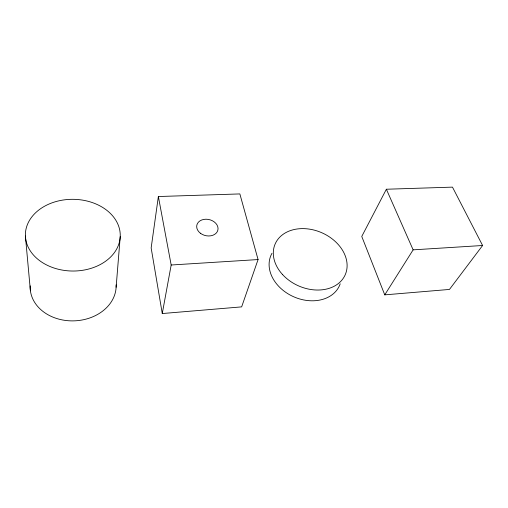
<?xml version="1.0" encoding="UTF-8"?>
<svg xmlns="http://www.w3.org/2000/svg" width="508" height="508" viewBox="0 0 508 508"><rect width="100%" height="100%" fill="white"/><g stroke="black" fill="none" stroke-linecap="round" stroke-linejoin="round"><path stroke-width="0.76" d="M116.116 287.255L120.225 236.626A47.441 35.858 0.6 0 0 50.559 203.403A47.441 35.858 0.6 0 0 47.669 265.468A47.441 35.858 0.6 0 0 120.225 236.626M158.369 196.532L151.155 247.936L162.268 313.538L241.649 306.876L258.07 259.563L239.859 193.923L158.369 196.532L171.177 265.005L162.268 313.538M386.372 189.236L361.76 236.449L384.753 294.862L449.466 289.433L482.6 245.497L452.476 187.128L386.372 189.236L413.131 249.847L384.753 294.862M171.177 265.005L258.07 259.563M413.131 249.847L482.6 245.497M25.4 236.023L30.41 290.824M340.201 283.82A37.459 28.81 24 0 1 293.453 296.666A37.459 28.81 24 0 1 271.996 253.263M116.129 284.842A43.002 34.315 -2.3 0 1 72.993 320.885A43.002 34.315 -2.3 0 1 30.207 285.845M200.412 233.242A10.814 8.223 13.4 0 0 217.869 230.143A10.814 8.223 13.4 0 0 203.797 219.412A10.814 8.223 13.4 0 0 200.412 233.242M282.429 274.415A38.265 29 23.9 0 0 345.148 274.93A38.265 29 23.9 0 0 303.054 228.613A38.265 29 23.9 0 0 282.429 274.415"/></g></svg>
